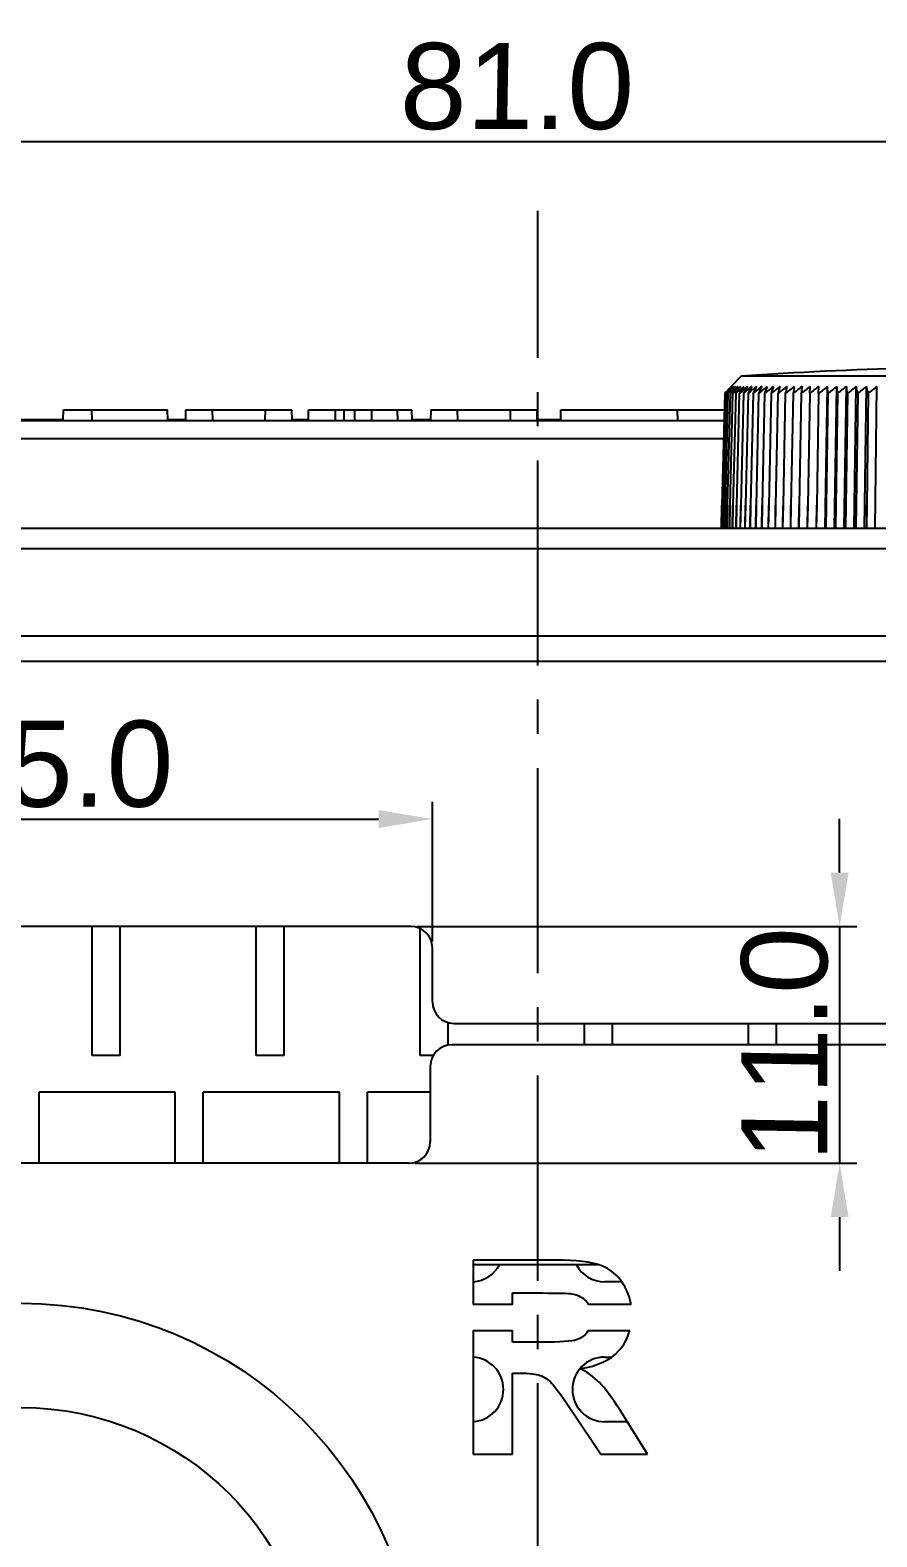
# Model space of a CAD drawing. Extents: x -329 to 5579, y -1951 to 3105.
# Drawn here: x 3263.1 to 3302.5, y -1691.3 to -1621.3 of the extents above; entities that cross this region are included whole.
import ezdxf

# ---------------------------------------------------------------- set-up
doc = ezdxf.new("R2010")
doc.units = 0
doc.header["$PDMODE"] = 3
doc.header["$PDSIZE"] = 1.5
doc.linetypes.add('CENTER', pattern=[17.8, 10.75, -2.35, 2.35, -2.35])
doc.linetypes.add('CENTER2', pattern=[28.575, 19.05, -3.175, 3.175, -3.175])
doc.layers.get('DEFPOINTS').update_dxf_attribs({"linetype": 'CONTINUOUS'})
for name, color, linetype in [('3', 112, 'CENTER'), ('BR-762C2N-16DXF_CONTINUOUS', 7, 'CONTINUOUS'), ('BUSHING30_DXF_CONTINUOUS_L', 7, 'CONTINUOUS'), ('COVER_PCB90ADXF_CONTINUOUS', 7, 'CONTINUOUS'), ('DIM', 1, 'CONTINUOUS'), ('KNOB_ROTARY9DXF_CONTINUOUS', 7, 'CONTINUOUS'), ('PANEL_BK-SPIDXF_CONTINUOUS', 7, 'CONTINUOUS'), ('PANEL_F-SPIIDXF_CONTINUOUS', 7, 'CONTINUOUS'), ('PANEL_TOP130DXF_CONTINUOUS', 7, 'CONTINUOUS'), ('TOP_CASE-90ADXF_CONTINUOUS', 7, 'CONTINUOUS'), ('WINDOW_SHEETDXF_CONTINUOUS', 7, 'CONTINUOUS')]:
    doc.layers.add(name, color=color, linetype=linetype)
doc.styles.add('OMI-1', font='arial.ttf', dxfattribs={"oblique": 1})
doc.dimstyles.new('1', dxfattribs={"dimtxt": 4, "dimasz": 2.5, "dimexe": 0.8, "dimexo": 0.3, "dimgap": 0.5, "dimtad": 1, "dimtoh": 1, "dimdec": 1, "dimzin": 0, "dimtxsty": 'OMI-1', "dimcen": 0, "dimclrd": 256, "dimclre": 256, "dimclrt": 256, "dimazin": 3, "dimtfac": 0.8, "dimtdec": 1, "dimtix": 1, "dimtmove": 0, "dimatfit": 3, "dimtolj": 1, "dimtzin": 0})

# ---------------------------------------------------------------- blocks, each defined once
blk = doc.blocks.new('*D7103')
at = {"layer": 'DEFPOINTS', "color": 0}
for p in [(3326.219, -1626.442), (3245.219, -1649.402), (3326.219, -1649.402)]:
    blk.add_point(p, dxfattribs=at)
at = {"layer": 'DIM'}
for p, q in [((3245.219, -1649.102), (3245.219, -1625.642)), ((3326.219, -1649.102), (3326.219, -1625.642)), ((3247.719, -1626.442), (3323.719, -1626.442))]:
    blk.add_line(p, q, dxfattribs=at)
for points in [[(3247.719, -1626.026), (3247.719, -1626.859), (3245.219, -1626.442)], [(3323.719, -1626.859), (3323.719, -1626.026), (3326.219, -1626.442)]]:
    blk.add_solid(points, dxfattribs=at)
at = {"layer": 'DIM', "insert": (3285.719, -1623.9), "char_height": 4, "attachment_point": 5, "style": 'OMI-1'}
blk.add_mtext('\\A1;81.0', dxfattribs=at)
blk = doc.blocks.new('*D7105')
at = {"layer": 'DEFPOINTS', "color": 0}
for p in [(3280.819, -1662.902), (3280.719, -1673.902), (3300.731, -1673.902)]:
    blk.add_point(p, dxfattribs=at)
at = {"layer": 'DIM'}
for p, q in [((3300.731, -1660.402), (3300.731, -1657.902)), ((3281.119, -1662.902), (3301.531, -1662.902)), ((3300.731, -1662.902), (3300.731, -1673.902)), ((3281.019, -1673.902), (3301.531, -1673.902)), ((3300.731, -1676.402), (3300.731, -1678.902))]:
    blk.add_line(p, q, dxfattribs=at)
for points in [[(3300.314, -1660.402), (3301.147, -1660.402), (3300.731, -1662.902)], [(3301.147, -1676.402), (3300.314, -1676.402), (3300.731, -1673.902)]]:
    blk.add_solid(points, dxfattribs=at)
at = {"layer": 'DIM', "insert": (3298.189, -1668.402), "char_height": 4, "attachment_point": 5, "rotation": 90, "style": 'OMI-1'}
blk.add_mtext('\\A1;11.0', dxfattribs=at)
blk = doc.blocks.new('*D7107')
at = {"layer": 'DEFPOINTS', "color": 0}
for p in [(3246.823, -1657.786), (3281.819, -1657.913), (3281.819, -1663.902)]:
    blk.add_point(p, dxfattribs=at)
at = {"layer": 'DIM'}
for p, q in [((3281.819, -1663.602), (3281.819, -1657.113)), ((3246.823, -1658.086), (3246.823, -1658.713)), ((3249.323, -1657.913), (3279.319, -1657.913))]:
    blk.add_line(p, q, dxfattribs=at)
for points in [[(3249.323, -1657.497), (3249.323, -1658.33), (3246.823, -1657.913)], [(3279.319, -1658.33), (3279.319, -1657.497), (3281.819, -1657.913)]]:
    blk.add_solid(points, dxfattribs=at)
at = {"layer": 'DIM', "insert": (3264.321, -1655.37), "char_height": 4, "attachment_point": 5, "style": 'OMI-1'}
blk.add_mtext('\\A1;35.0', dxfattribs=at)

msp = doc.modelspace()

# ---------------------------------------------------------------- linework, layer by layer
at = {"layer": '3', "linetype": 'CENTER2', "ltscale": 0.5}
msp.add_line((3286.719, -1879.381), (3286.719, -1629.667), dxfattribs=at)
at = {"layer": 'BR-762C2N-16DXF_CONTINUOUS', "color": 7, "linetype": 'CONTINUOUS'}
for p, q in [((3266.019, -1668.902), (3266.019, -1662.902)), ((3267.319, -1668.902), (3267.319, -1662.902)), ((3273.639, -1668.902), (3273.639, -1662.902)), ((3274.939, -1668.902), (3274.939, -1662.902)), ((3281.259, -1668.902), (3281.259, -1663.004)), ((3282.559, -1668.416), (3282.559, -1667.367)), ((3288.879, -1668.402), (3288.879, -1667.402)), ((3290.179, -1668.402), (3290.179, -1667.402)), ((3296.499, -1668.402), (3296.499, -1667.402)), ((3297.799, -1668.402), (3297.799, -1667.402)), ((3267.319, -1668.902), (3266.019, -1668.902)), ((3274.939, -1668.902), (3273.639, -1668.902)), ((3281.853, -1668.902), (3281.259, -1668.902)), ((3263.559, -1673.902), (3263.559, -1670.602)), ((3269.879, -1670.602), (3263.559, -1670.602)), ((3269.879, -1673.902), (3269.879, -1670.602)), ((3271.179, -1673.902), (3271.179, -1670.602)), ((3277.499, -1670.602), (3271.179, -1670.602)), ((3277.499, -1673.902), (3277.499, -1670.602)), ((3278.799, -1673.902), (3278.799, -1670.602)), ((3281.719, -1670.602), (3278.799, -1670.602))]:
    msp.add_line(p, q, dxfattribs=at)
at = {"layer": 'BUSHING30_DXF_CONTINUOUS_L', "color": 7, "linetype": 'CONTINUOUS'}
for radius in [18.5, 13.659]:
    msp.add_circle((3262.719, -1698.902), radius, dxfattribs=at)
at = {"layer": 'COVER_PCB90ADXF_CONTINUOUS', "color": 7, "linetype": 'CONTINUOUS'}
msp.add_line((3283.719, -1678.602), (3289.485, -1678.602), dxfattribs=at)
at = {"layer": 'KNOB_ROTARY9DXF_CONTINUOUS', "color": 7, "linetype": 'CONTINUOUS'}
for p, q in [((3296.154, -1637.338), (3295.705, -1637.817)), ((3322.284, -1637.338), (3296.154, -1637.338)), ((3295.469, -1638.074), (3295.399, -1638.148)), ((3295.496, -1638.074), (3295.423, -1638.148)), ((3295.558, -1638.063), (3295.471, -1638.148)), ((3295.533, -1638.074), (3295.542, -1638.064)), ((3295.621, -1638.074), (3295.544, -1638.148)), ((3295.72, -1638.074), (3295.64, -1638.148)), ((3295.648, -1637.894), (3295.712, -1637.823)), ((3295.668, -1638.111), (3295.696, -1638.074)), ((3295.712, -1637.823), (3295.677, -1637.858)), ((3295.747, -1637.823), (3295.712, -1637.858)), ((3295.717, -1637.858), (3295.747, -1637.823)), ((3295.842, -1638.074), (3295.761, -1638.148)), ((3295.761, -1638.148), (3295.813, -1638.074)), ((3295.999, -1638.065), (3295.905, -1638.148)), ((3295.905, -1638.148), (3295.957, -1638.07)), ((3295.905, -1638.148), (3295.957, -1638.07)), ((3296.182, -1638.054), (3296.072, -1638.148)), ((3296.182, -1638.054), (3296.072, -1638.148)), ((3296.232, -1637.894), (3296.277, -1637.823)), ((3299.343, -1638.148), (3299.364, -1637.823)), ((3299.756, -1638.148), (3299.76, -1637.823)), ((3300.064, -1644.402), (3300.173, -1637.823)), ((3300.187, -1638.148), (3300.173, -1637.823)), ((3300.497, -1644.402), (3300.602, -1637.823)), ((3300.947, -1644.402), (3301.045, -1637.823)), ((3301.41, -1644.402), (3301.503, -1637.823)), ((3301.888, -1644.402), (3301.975, -1637.823)), ((3302.378, -1644.402), (3302.459, -1637.823)), ((3295.399, -1638.148), (3295.267, -1643.341)), ((3295.423, -1638.148), (3295.291, -1643.341)), ((3295.471, -1638.148), (3295.34, -1643.341)), ((3295.544, -1638.148), (3295.413, -1643.341)), ((3295.64, -1638.148), (3295.511, -1643.341)), ((3295.761, -1638.148), (3295.632, -1643.341)), ((3295.905, -1638.148), (3295.778, -1643.341)), ((3296.072, -1638.148), (3295.947, -1643.341)), ((3296.263, -1638.148), (3296.139, -1643.341)), ((3296.476, -1638.148), (3296.354, -1643.341)), ((3296.711, -1638.148), (3296.592, -1643.341)), ((3296.969, -1638.148), (3296.852, -1643.341)), ((3297.248, -1638.148), (3297.133, -1643.341)), ((3297.548, -1638.148), (3297.436, -1643.341)), ((3297.868, -1638.148), (3297.76, -1643.341)), ((3298.208, -1638.148), (3298.103, -1643.341)), ((3298.568, -1638.148), (3298.466, -1643.341)), ((3298.946, -1638.148), (3298.848, -1643.341)), ((3299.343, -1638.148), (3299.248, -1643.341)), ((3299.756, -1638.148), (3299.666, -1643.341)), ((3300.187, -1638.148), (3300.1, -1643.341)), ((3300.633, -1638.148), (3300.551, -1643.341)), ((3301.094, -1638.148), (3301.016, -1643.341)), ((3301.569, -1638.148), (3301.496, -1643.341)), ((3302.058, -1638.148), (3301.99, -1643.341)), ((3295.267, -1643.341), (3295.248, -1644.402)), ((3295.248, -1644.402), (3295.267, -1643.341)), ((3295.291, -1643.341), (3295.272, -1644.402)), ((3295.273, -1644.402), (3295.291, -1643.341)), ((3295.34, -1643.341), (3295.321, -1644.402)), ((3295.323, -1644.402), (3295.34, -1643.341)), ((3295.413, -1643.341), (3295.394, -1644.402)), ((3295.396, -1644.402), (3295.413, -1643.341)), ((3295.511, -1643.341), (3295.491, -1644.402)), ((3295.494, -1644.402), (3295.511, -1643.341)), ((3295.632, -1643.341), (3295.613, -1644.402)), ((3295.616, -1644.402), (3295.632, -1643.341)), ((3295.778, -1643.341), (3295.758, -1644.402)), ((3295.762, -1644.402), (3295.778, -1643.341)), ((3295.947, -1643.341), (3295.927, -1644.402)), ((3295.932, -1644.402), (3295.947, -1643.341)), ((3296.139, -1643.341), (3296.119, -1644.402)), ((3296.124, -1644.402), (3296.139, -1643.341)), ((3296.354, -1643.341), (3296.334, -1644.402)), ((3296.34, -1644.402), (3296.354, -1643.341)), ((3296.592, -1643.341), (3296.572, -1644.402)), ((3296.579, -1644.402), (3296.592, -1643.341)), ((3296.852, -1643.341), (3296.832, -1644.402)), ((3296.839, -1644.402), (3296.852, -1643.341)), ((3297.133, -1643.341), (3297.113, -1644.402)), ((3297.121, -1644.402), (3297.133, -1643.341)), ((3297.436, -1643.341), (3297.416, -1644.402)), ((3297.425, -1644.402), (3297.436, -1643.341)), ((3297.76, -1643.341), (3297.74, -1644.402)), ((3297.749, -1644.402), (3297.76, -1643.341)), ((3298.103, -1643.341), (3298.084, -1644.402)), ((3298.093, -1644.402), (3298.103, -1643.341)), ((3298.466, -1643.341), (3298.447, -1644.402)), ((3298.457, -1644.402), (3298.466, -1643.341)), ((3298.848, -1643.341), (3298.829, -1644.402)), ((3298.84, -1644.402), (3298.848, -1643.341)), ((3299.248, -1643.341), (3299.23, -1644.402)), ((3299.241, -1644.402), (3299.248, -1643.341)), ((3299.666, -1643.341), (3299.648, -1644.402)), ((3299.659, -1644.402), (3299.666, -1643.341)), ((3300.1, -1643.341), (3300.082, -1644.402)), ((3300.094, -1644.402), (3300.1, -1643.341)), ((3300.551, -1643.341), (3300.533, -1644.402)), ((3300.545, -1644.402), (3300.551, -1643.341)), ((3301.016, -1643.341), (3300.999, -1644.402)), ((3301.012, -1644.402), (3301.016, -1643.341)), ((3301.496, -1643.341), (3301.479, -1644.402)), ((3301.493, -1644.402), (3301.496, -1643.341)), ((3301.99, -1643.341), (3301.973, -1644.402)), ((3301.987, -1644.402), (3301.99, -1643.341))]:
    msp.add_line(p, q, dxfattribs=at)
for centre, radius, start, end in [((3309.219, -1836.911), 200, 91.50422, 93.74561), ((3328.337, -1669.58), 45.529, 135.83425, 136.21201), ((3328.809, -1667.543), 44.483, 138.20044, 138.51151), ((3328.314, -1670.669), 46.254, 134.81765, 135.19602), ((3328.862, -1666.233), 43.631, 139.43427, 139.78944), ((3328.126, -1671.502), 46.678, 133.82059, 134.24478), ((3329.137, -1665.033), 43.027, 140.77323, 141.20402), ((3328.277, -1672.595), 47.519, 132.96707, 133.40992), ((3329.702, -1663.971), 42.744, 142.28436, 142.70909), ((3328.421, -1673.598), 48.284, 132.1884, 132.63068), ((3330.452, -1662.939), 42.639, 143.91047, 144.32736), ((3328.605, -1674.56), 49.037, 131.48101, 131.9225), ((3331.404, -1661.928), 42.728, 145.65657, 146.05715), ((3328.778, -1675.422), 49.699, 130.84122, 131.2656), ((3333.6, -1661.569), 44.236, 147.64249, 148.03106), ((3328.974, -1676.217), 50.317, 130.26604, 130.67061), ((3334.786, -1660.378), 44.477, 149.52881, 150.01316), ((3330.75, -1678.798), 53.309, 130.13623, 130.31131), ((3329.195, -1676.951), 50.895, 129.75266, 130.13782), ((3329.971, -1678.264), 52.261, 129.30102, 129.86), ((3336.911, -1659.538), 45.745, 151.65962, 152.12093), ((3330.28, -1678.925), 52.817, 128.90408, 129.46187), ((3339.672, -1658.771), 47.655, 153.92315, 154.35719), ((3330.604, -1679.508), 53.31, 128.5622, 129.11892), ((3343.31, -1658.085), 50.448, 156.3189, 156.72116), ((3330.94, -1680.008), 53.735, 128.27368, 128.82948), ((3348.201, -1657.493), 54.502, 158.84412, 159.20986), ((3331.286, -1680.424), 54.088, 128.03711, 128.59217), ((3354.98, -1657.011), 60.451, 161.49341, 161.8178), ((3331.641, -1680.75), 54.365, 127.85135, 128.40586), ((3364.797, -1656.663), 69.442, 164.25842, 164.53671), ((3332.002, -1680.985), 54.563, 127.71547, 128.26966), ((3379.979, -1656.493), 83.803, 167.12759, 167.35532), ((3332.369, -1681.128), 54.679, 127.62883, 128.18291), ((3406.065, -1656.601), 109.069, 170.08618, 170.25938), ((3332.74, -1681.176), 54.713, 127.59099, 128.1452), ((3460.239, -1657.29), 162.425, 173.11641, 173.23182), ((3333.114, -1681.131), 54.663, 127.60177, 128.15635), ((3333.49, -1680.991), 54.53, 127.66124, 128.21642), ((3333.869, -1680.757), 54.315, 127.76966, 128.3257), ((3155.254, -1651.872), 146.025, 5.39281, 5.52085), ((3334.249, -1680.432), 54.019, 127.92758, 128.48469), ((3201.182, -1652.884), 100.993, 8.39014, 8.57648), ((3334.631, -1680.018), 53.646, 128.13577, 128.69417), ((3224.469, -1653.593), 78.632, 11.32772, 11.56924), ((3335.016, -1679.517), 53.198, 128.39523, 128.95513), ((3238.447, -1654.229), 65.612, 14.18732, 14.48011), ((3335.403, -1678.932), 52.68, 128.70724, 129.26882)]:
    msp.add_arc(centre, radius, start, end, dxfattribs=at)
at = {"layer": 'PANEL_BK-SPIDXF_CONTINUOUS', "color": 7, "linetype": 'CONTINUOUS'}
for p, q in [((3328.719, -1668.402), (3282.719, -1668.402)), ((3281.719, -1669.402), (3281.719, -1672.902)), ((3280.719, -1673.902), (3247.719, -1673.902)), ((3283.719, -1678.402), (3283.719, -1680.466)), ((3287.544, -1678.402), (3283.719, -1678.402)), ((3285.536, -1680.466), (3285.536, -1679.924)), ((3285.536, -1679.924), (3286.954, -1679.924)), ((3285.536, -1680.466), (3283.719, -1680.466)), ((3291.044, -1680.466), (3289.071, -1680.466)), ((3283.719, -1681.666), (3283.719, -1687.402)), ((3283.719, -1681.666), (3285.536, -1681.666)), ((3285.536, -1682.208), (3285.536, -1681.666)), ((3289.057, -1681.666), (3290.987, -1681.666)), ((3286.881, -1682.208), (3285.536, -1682.208)), ((3285.536, -1687.402), (3285.536, -1683.645)), ((3285.536, -1683.645), (3285.905, -1683.645)), ((3288.323, -1685.443), (3289.637, -1687.402)), ((3291.81, -1687.402), (3290.712, -1685.646)), ((3283.719, -1687.402), (3285.536, -1687.402)), ((3289.637, -1687.402), (3291.81, -1687.402))]:
    msp.add_line(p, q, dxfattribs=at)
for centre, radius, start, end in [((3282.719, -1669.402), 1, 90, 180), ((3280.719, -1672.902), 1, 270, 0), ((3288.259, -1680.92), 0.93, 29.2144, 40.904), ((3288.259, -1681.199), 0.925, 325.87121, 329.65816)]:
    msp.add_arc(centre, radius, start, end, dxfattribs=at)
for points in [[(3289.637, -1678.647), (3289.201, -1678.488), (3288.501, -1678.402), (3287.544, -1678.402)], [(3290.683, -1679.509), (3290.423, -1679.095), (3290.073, -1678.807), (3289.637, -1678.647)], [(3286.954, -1679.924), (3287.691, -1679.924), (3288.133, -1679.937), (3288.28, -1679.959)], [(3288.28, -1679.959), (3288.575, -1680.004), (3288.802, -1680.127), (3288.962, -1680.311)], [(3291.044, -1680.466), (3290.988, -1680.119), (3290.867, -1679.8), (3290.683, -1679.509)], [(3288.513, -1682.097), (3288.293, -1682.171), (3287.752, -1682.208), (3286.881, -1682.208)], [(3289.025, -1681.718), (3288.9, -1681.901), (3288.729, -1682.024), (3288.513, -1682.097)], [(3290.483, -1682.599), (3290.722, -1682.332), (3290.891, -1682.021), (3290.987, -1681.666)], [(3288.704, -1683.43), (3289.49, -1683.319), (3290.085, -1683.043), (3290.483, -1682.599)], [(3289.672, -1684.186), (3289.416, -1683.915), (3289.097, -1683.663), (3288.704, -1683.43)], [(3285.905, -1683.645), (3286.322, -1683.645), (3286.623, -1683.681), (3286.819, -1683.75)], [(3286.819, -1683.75), (3287.01, -1683.817), (3287.194, -1683.939), (3287.366, -1684.123)], [(3287.366, -1684.123), (3287.538, -1684.308), (3287.855, -1684.745), (3288.323, -1685.443)], [(3290.712, -1685.646), (3290.276, -1684.946), (3289.932, -1684.461), (3289.672, -1684.186)]]:
    msp.add_open_spline(points, degree=3, dxfattribs=at)
at = {"layer": 'PANEL_F-SPIIDXF_CONTINUOUS', "color": 7, "linetype": 'CONTINUOUS'}
for p, q in [((3290.61, -1679.402), (3289.819, -1679.402)), ((3289.819, -1682.902), (3290.144, -1682.902)), ((3290.872, -1685.902), (3289.819, -1685.902))]:
    msp.add_line(p, q, dxfattribs=at)
for centre, start, end in [((3283.619, -1677.902), 273.84621, 332.13776), ((3289.819, -1677.902), 207.86224, 270), ((3283.619, -1684.402), 273.84621, 86.15379), ((3289.819, -1684.402), 90, 270)]:
    msp.add_arc(centre, 1.5, start, end, dxfattribs=at)
at = {"layer": 'PANEL_TOP130DXF_CONTINUOUS', "color": 7, "linetype": 'CONTINUOUS'}
for p, q in [((3232.919, -1649.402), (3340.519, -1649.402)), ((3341.719, -1650.602), (3231.719, -1650.602)), ((3280.819, -1662.902), (3247.819, -1662.902)), ((3281.819, -1666.402), (3281.819, -1663.902)), ((3282.819, -1667.402), (3328.519, -1667.402))]:
    msp.add_line(p, q, dxfattribs=at)
for centre, start, end in [((3280.819, -1663.902), 0, 90), ((3282.819, -1666.402), 180, 270)]:
    msp.add_arc(centre, 1, start, end, dxfattribs=at)
at = {"layer": 'TOP_CASE-90ADXF_CONTINUOUS', "color": 7, "linetype": 'CONTINUOUS'}
for p, q in [((3248.828, -1639.402), (3295.367, -1639.402)), ((3264.675, -1639.402), (3264.684, -1638.902)), ((3264.684, -1638.902), (3269.521, -1638.902)), ((3266.017, -1639.402), (3266.008, -1638.902)), ((3269.529, -1639.402), (3269.521, -1638.902)), ((3270.366, -1639.402), (3270.375, -1638.902)), ((3270.375, -1638.902), (3275.296, -1638.902)), ((3271.616, -1639.402), (3271.607, -1638.902)), ((3274.056, -1639.402), (3274.064, -1638.902)), ((3275.305, -1639.402), (3275.296, -1638.902)), ((3276.059, -1639.402), (3276.067, -1638.902)), ((3276.067, -1638.902), (3280.865, -1638.902)), ((3277.321, -1639.402), (3277.312, -1638.902)), ((3277.718, -1639.402), (3277.72, -1638.902)), ((3278.212, -1639.402), (3278.215, -1638.902)), ((3279.001, -1639.402), (3279.007, -1638.902)), ((3280.209, -1639.402), (3280.197, -1638.902)), ((3280.874, -1639.402), (3280.865, -1638.902)), ((3281.749, -1639.402), (3281.758, -1638.902)), ((3281.758, -1638.902), (3286.68, -1638.902)), ((3282.999, -1639.402), (3282.99, -1638.902)), ((3285.439, -1639.402), (3285.448, -1638.902)), ((3286.689, -1639.402), (3286.68, -1638.902)), ((3287.779, -1639.402), (3287.787, -1638.902)), ((3287.787, -1638.902), (3295.379, -1638.902)), ((3293.217, -1639.402), (3293.209, -1638.902)), ((3248.828, -1640.235), (3295.346, -1640.235)), ((3246.602, -1644.402), (3321.836, -1644.402)), ((3248.745, -1645.349), (3319.694, -1645.349))]:
    msp.add_line(p, q, dxfattribs=at)
at = {"layer": 'WINDOW_SHEETDXF_CONTINUOUS', "color": 7, "linetype": 'CONTINUOUS'}
for p, q in [((3249.219, -1639.352), (3264.675, -1639.352)), ((3269.529, -1639.352), (3270.366, -1639.352)), ((3275.305, -1639.352), (3276.059, -1639.352)), ((3280.874, -1639.352), (3281.749, -1639.352)), ((3286.689, -1639.352), (3287.779, -1639.352))]:
    msp.add_line(p, q, dxfattribs=at)

# ---------------------------------------------------------------- dimensions: what is measured, and where the dimension line sits
at = {"layer": 'DIM'}
for base, p1, p2, picture, middle in [((3326.219, -1626.442), (3245.219, -1649.402), (3326.219, -1649.402), '*D7103', (3285.719, -1623.9)), ((3281.819, -1657.913), (3246.823, -1657.786), (3281.819, -1663.902), '*D7107', (3264.321, -1655.37))]:
    dim = msp.add_linear_dim(base=base, p1=p1, p2=p2, dimstyle='1', dxfattribs=at)
    dim.commit()
    dim.dimension.update_dxf_attribs({"geometry": picture, "text_midpoint": middle})
dim = msp.add_linear_dim(base=(3300.731, -1673.902), p1=(3280.819, -1662.902), p2=(3280.719, -1673.902), angle=90, dimstyle='1', dxfattribs=at)
dim.commit()
dim.dimension.update_dxf_attribs({"geometry": '*D7105', "text_midpoint": (3298.189, -1668.402)})

doc.saveas('drawing.dxf')
